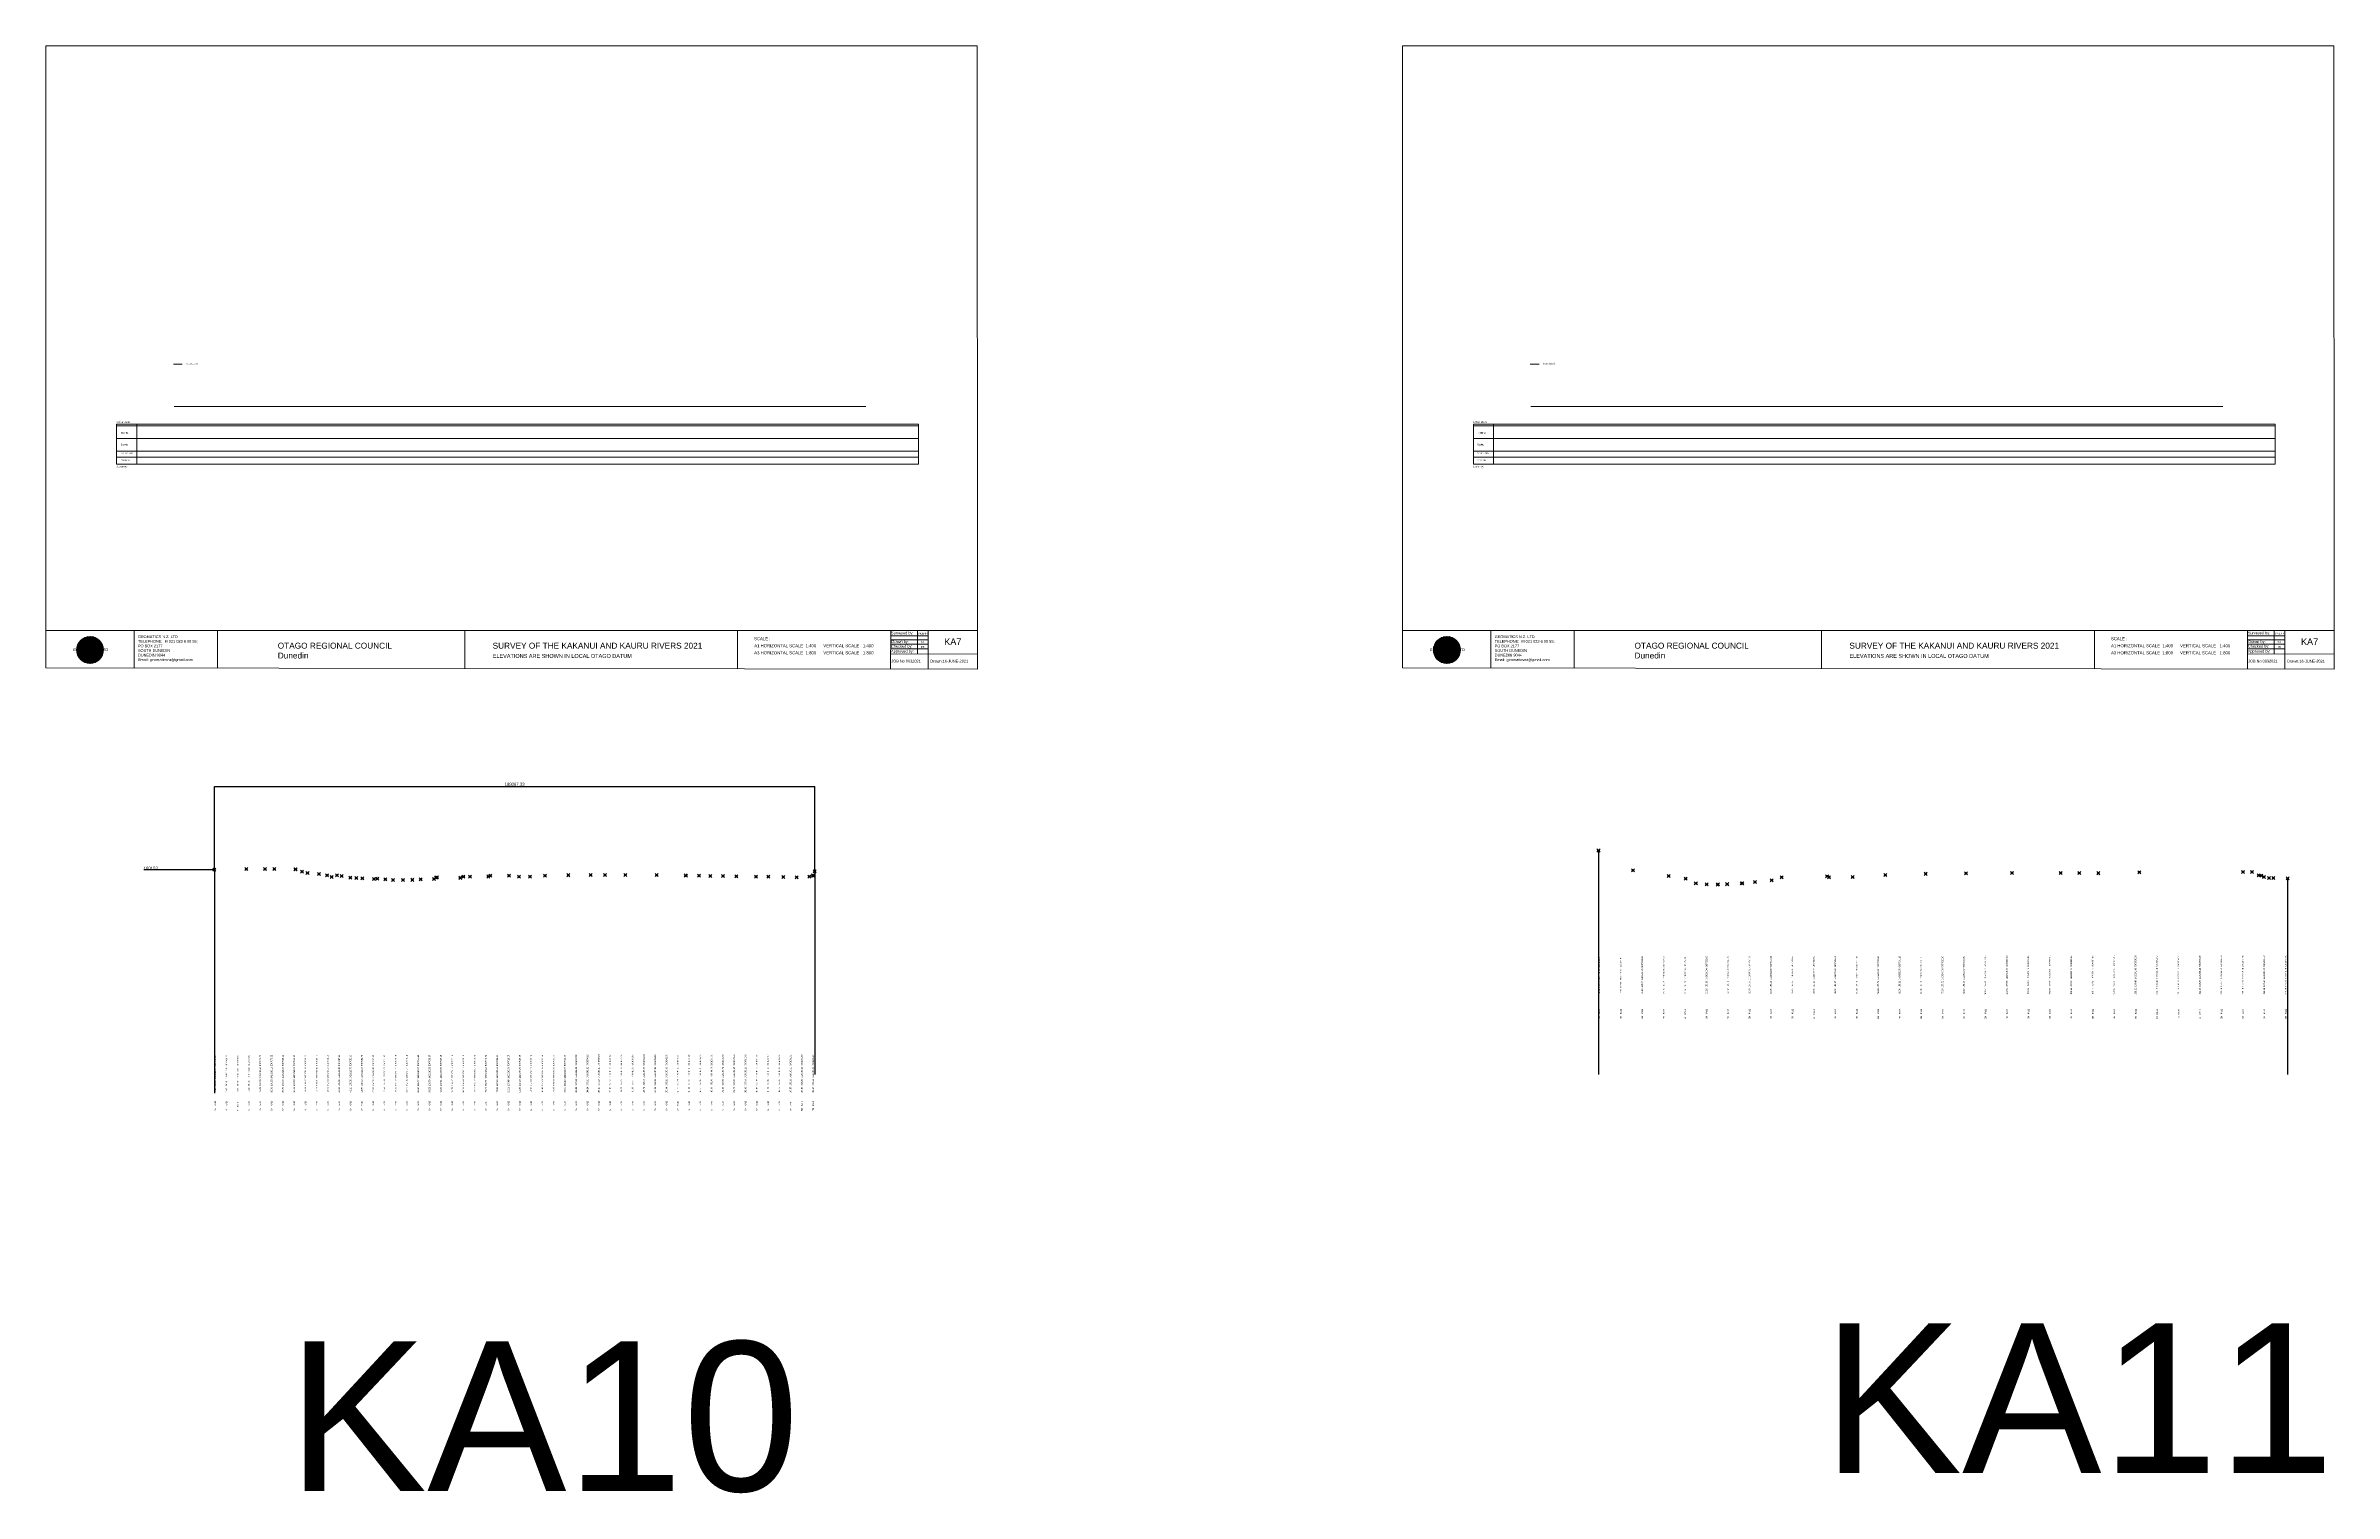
# Model space of a CAD drawing. Header units: millimetres. Extents: x -6058346 to 80050500, y -1699923 to 1425285630.
# Drawn here: x -1635054 to -879977, y -45637 to 432125 of the extents above; entities that cross this region are included whole.
import ezdxf

# ---------------------------------------------------------------- set-up
doc = ezdxf.new("R2010")
doc.units = ezdxf.units.MM
doc.header["$PDMODE"] = 35
doc.header["$PDSIZE"] = 500
doc.layers.add('geo', color=7, linetype='Continuous', lineweight=0)
doc.styles.get("Standard").update_dxf_attribs({"font": 'arial.ttf'})
doc.dimstyles.new('ISO-25', dxfattribs={"dimtxt": 1000, "dimasz": 2.5, "dimexe": 1.25, "dimexo": 0.625, "dimtad": 1, "dimtxsty": 'Standard', "dimcen": 2.5, "dimadec": 0, "dimazin": 0, "dimtfac": 1, "dimtmove": 0, "dimatfit": 3, "dimfxl": 1, "dimarcsym": 0})

# ---------------------------------------------------------------- blocks, each defined once
blk = doc.blocks.new('*D14')
at = {"color": 0, "lineweight": -2, "transparency": 16777216}
for p, q in [((-1579429, 160154), (-1579429, 187687)), ((-1579426, 187686), (-1381344, 187686)), ((-1381342, 159628), (-1381342, 187687))]:
    blk.add_line(p, q, dxfattribs=at)
at = {"color": 0, "transparency": 16777216}
for points in [[(-1579426, 187686), (-1579426, 187685), (-1579429, 187686)], [(-1381344, 187686), (-1381344, 187685), (-1381342, 187686)]]:
    blk.add_solid(points, dxfattribs=at)
at = {"layer": 'Defpoints', "color": 0, "transparency": 16777216}
for p in [(-1381342, 187686), (-1579429, 160153), (-1381342, 159627)]:
    blk.add_point(p, dxfattribs=at)
at = {"color": 0, "transparency": 16777216, "insert": (-1480385, 188287), "char_height": 1000, "attachment_point": 5}
blk.add_mtext('198087,33', dxfattribs=at)
blk = doc.blocks.new('*D15')
at = {"color": 0, "lineweight": -2, "transparency": 16777216}
blk.add_line((-1579429, 160153), (-1602649, 160153), dxfattribs=at)
at = {"layer": 'Defpoints', "color": 0, "transparency": 16777216}
for p in [(-1598202, 160153), (-1579429, 160153), (-1579527, 0)]:
    blk.add_point(p, dxfattribs=at)
at = {"color": 0, "transparency": 16777216, "insert": (-1600425, 160665), "char_height": 1000, "attachment_point": 5}
blk.add_mtext('160153', dxfattribs=at)
blk = doc.blocks.new('Geomatics_Circle_SPT')
at = {"layer": 'geo', "color": 2, "linetype": 'Continuous', "lineweight": 0}
for p, q in [((0, 25.2), (-25.2, 0)), ((-24.7, 4.9), (-4.9, 24.7)), ((-24.7, -4.9), (4.9, 24.7)), ((4.9, -24.7), (-24.7, 4.9)), ((-24.7, 0), (0, -24.7)), ((-9.7, 23.3), (-23.3, 9.6)), ((9.7, 23.3), (-23.3, -9.7)), ((-23.3, 9.7), (9.7, -23.3)), ((-21, 14), (-14, 21)), ((-21, -14), (14, 21)), ((14, -21), (-21, 14)), ((0, 0), (-17.8, 17.8)), ((0, 0), (-17.8, -17.8)), ((-14, 21), (21, -14)), ((21, 14), (-14, -21)), ((23.3, -9.7), (-9.7, 23.3)), ((-9.7, -23.3), (23.3, 9.7)), ((-4.9, 24.7), (24.7, -4.9)), ((24.7, 4.9), (-4.9, -24.7)), ((25.2, 0), (0, 25.2)), ((0, 0), (17.8, 17.8)), ((0, 0), (17.8, -17.8)), ((0, -24.8), (25.2, 0)), ((4.9, 24.7), (24.7, 4.9)), ((23.3, 9.7), (9.7, 23.3)), ((14, 21), (21, 14)), ((17.8, 18.1), (17.8, 18.1)), ((-4.9, -24.7), (-24.7, -4.9)), ((-23.3, -9.7), (-9.7, -23.3)), ((-14, -21), (-21, -14)), ((-17.8, -17.8), (-17.8, -17.8)), ((24.7, -4.9), (4.9, -24.7)), ((4.9, -24.7), (4.9, -24.7)), ((9.7, -23.3), (23.3, -9.7)), ((21, -14), (14, -21)), ((18.1, -17.8), (18.1, -17.8))]:
    blk.add_line(p, q, dxfattribs=at)
at = {"layer": 'geo', "color": 1, "linetype": 'Continuous', "lineweight": 0}
for p, q in [((-25.2, 0), (9.7, 23.3)), ((-25.2, 0), (-9.6, 23.3)), ((-25.2, 0), (23.3, 9.7)), ((-25.2, 0), (-23.3, 9.7)), ((-23.3, -9.7), (-25.2, 0)), ((-9.6, -23.3), (-25.2, 0)), ((9.7, -23.3), (-25.2, 0)), ((-4.9, 24.8), (-24.7, -4.9)), ((4.9, 24.7), (-24.7, 4.9)), ((14, 21), (-24.7, -4.9)), ((-14, 21), (-24.7, 4.9)), ((21, 14), (-24.7, 4.9)), ((-21, 14), (-24.7, -4.9)), ((0, 0), (-24.7, 4.9)), ((-24.7, 4.9), (-21, -14)), ((-24.7, 4.9), (-4.9, -24.7)), ((-24.7, 4.9), (14, -21)), ((-24.7, 4.9), (-24.7, 4.9)), ((0, 0), (-24.7, -4.9)), ((-23.3, 9.7), (0, 25.2)), ((-23.3, -9.6), (0, 25.2)), ((-23.3, -9.6), (17.8, 17.8)), ((-23.3, 9.7), (-17.8, 17.9)), ((-23.3, -9.6), (-17.8, 17.9)), ((-23.3, 9.7), (17.8, 17.8)), ((-17.8, -17.8), (-23.3, 9.7)), ((0, -25.2), (-23.3, 9.7)), ((-23.3, 9.7), (17.8, -17.8)), ((-23.3, 9.7), (25.2, 0)), ((-23.3, 9.4), (-23.3, 9.4)), ((-23.3, -9.7), (25.2, 0)), ((4.9, 24.8), (-21, -14)), ((-4.9, 24.7), (-21, 14)), ((14, 21), (-21, 14)), ((-14, 21), (-21, -14)), ((0, 0), (-21, 14)), ((-21, 14), (-14, -21)), ((-21, 14), (4.9, -24.7)), ((-21, 14), (-21, 14)), ((24.7, 4.9), (-21, 14)), ((0, 0), (-21, -14)), ((-17.9, 17.6), (-17.9, 17.6)), ((-17.8, 17.8), (9.7, 23.3)), ((-17.8, 17.8), (-9.6, 23.3)), ((-17.8, -17.8), (9.7, 23.3)), ((-17.8, -17.8), (-9.7, 23.3)), ((-9.7, -23.3), (-17.8, 17.8)), ((-17.8, 17.8), (9.7, -23.3)), ((-17.8, 17.8), (23.3, -9.6)), ((-17.8, 17.8), (23.3, 9.7)), ((-17.8, -17.8), (23.3, 9.7)), ((4.9, 24.7), (-14, 21)), ((-4.9, 24.7), (-14, -20.9)), ((0, 0), (-14, 21)), ((-14, 21), (-4.9, -24.7)), ((-14, 21), (-14, 21)), ((24.7, -4.9), (-14, 21)), ((21, 14), (-14, 21)), ((-14, -21), (24.7, 4.9)), ((0, 0), (-14, -21)), ((-9.8, 23.1), (-9.8, 23.1)), ((-9.7, 23.3), (0, 25.2)), ((-9.7, 23.3), (0, -25.2)), ((-9.7, -23.3), (0, 25.2)), ((-9.6, 23.3), (17.8, -17.8)), ((-9.6, 23.3), (25.2, 0)), ((-9.6, 23.3), (17.8, 17.8)), ((-9.6, -23.3), (17.8, 17.9)), ((25.2, 0), (-9.6, -23.3)), ((0, 0), (-4.9, 24.7)), ((-4.9, 24.7), (-4.9, 24.7)), ((21, -14), (-4.9, 24.7)), ((24.8, 4.9), (-4.9, 24.7)), ((14, 21), (-4.9, 24.7)), ((-4.9, -24.7), (21, 14)), ((0, 0), (-4.9, -24.7)), ((-0.2, 25.1), (-0.2, 25.1)), ((0, 25.2), (9.7, -23.3)), ((0, 25.2), (23.3, -9.7)), ((0, 25.2), (23.3, 9.7)), ((0, 25.2), (9.7, 23.3)), ((0, 0), (4.9, 24.7)), ((0, -25.2), (9.7, 23.3)), ((0, 0), (14, 21)), ((0, 0), (21, 14)), ((23.3, 9.7), (0, -25.2)), ((0, 0), (24.8, 4.9)), ((0, 0), (4.9, -24.7)), ((0, 0), (14, -21)), ((0, 0), (21, -14)), ((0, 0), (24.8, -4.9)), ((21, 14), (4.9, 24.8)), ((14, -21), (4.9, 24.7)), ((24.7, -4.9), (4.9, 24.7)), ((4.9, 24.7), (4.9, 24.7)), ((4.9, -24.7), (14, 21)), ((4.9, -24.7), (24.7, 4.9)), ((9.4, 23.3), (9.4, 23.3)), ((9.7, 23.3), (17.8, -17.8)), ((9.7, 23.3), (25.2, 0)), ((9.7, 23.3), (17.8, 17.9)), ((17.8, 17.8), (9.7, -23.3)), ((25.2, 0), (9.7, -23.3)), ((21, -14), (14, 21)), ((24.7, 4.9), (14, 21)), ((14, 21), (14, 21)), ((14, -21), (21, 14)), ((17.6, 17.9), (17.6, 17.9)), ((17.8, 17.8), (23.3, -9.7)), ((17.8, 17.8), (23.3, 9.7)), ((23.3, 9.7), (17.8, -17.8)), ((24.7, -4.9), (21, 14)), ((21, 14), (21, 14)), ((21, -14), (24.7, 4.9)), ((23.1, 9.8), (23.1, 9.8)), ((23.3, 9.7), (25.2, 0)), ((25.2, 0), (23.3, -9.6)), ((24.7, 4.9), (24.7, 4.9)), ((25.1, 0.2), (25.1, 0.2)), ((-25.2, 0), (23.3, -9.7)), ((-25.1, -0.2), (-25.1, -0.2)), ((-24.7, -4.9), (-24.7, -4.9)), ((-24.7, -4.9), (-14, -21)), ((-24.7, -4.9), (4.9, -24.7)), ((-24.7, -4.9), (21, -14)), ((-17.8, -17.8), (-23.3, -9.7)), ((0, -25.2), (-23.3, -9.6)), ((17.8, -17.8), (-23.3, -9.6)), ((-23.1, -9.8), (-23.1, -9.8)), ((-21, -14), (24.7, -4.9)), ((-21, -14), (-21, -14)), ((-21, -14), (-4.9, -24.7)), ((-21, -14), (14, -21)), ((23.3, -9.7), (-17.8, -17.8)), ((-9.6, -23.3), (-17.8, -17.8)), ((9.7, -23.3), (-17.8, -17.8)), ((-17.6, -17.9), (-17.6, -17.9)), ((-14, -21), (21, -14)), ((-14, -21), (-14, -21)), ((-14, -21), (4.9, -24.7)), ((17.8, -17.8), (-9.7, -23.3)), ((0, -25.2), (-9.7, -23.3)), ((-9.4, -23.3), (-9.4, -23.3)), ((-4.9, -24.7), (24.7, -4.9)), ((-4.9, -24.7), (14, -21)), ((-4.9, -24.7), (-4.9, -24.7)), ((23.3, -9.6), (0, -25.2)), ((9.7, -23.3), (0, -25.2)), ((0.2, -25.1), (0.2, -25.1)), ((4.9, -24.7), (21, -14)), ((4.9, -24.7), (4.9, -24.7)), ((17.8, -17.8), (9.7, -23.3)), ((9.8, -23.1), (9.8, -23.1)), ((14, -21), (24.7, -4.9)), ((14, -21), (14, -21)), ((23.3, -9.6), (17.8, -17.8)), ((17.9, -17.6), (17.9, -17.6)), ((21, -14), (21, -14)), ((23.3, -9.4), (23.3, -9.4)), ((24.7, -4.9), (24.7, -4.9))]:
    blk.add_line(p, q, dxfattribs=at)
at = {"layer": 'geo', "color": 114, "linetype": 'Continuous', "lineweight": 0}
for p, q in [((17.9, 17.8), (-25.2, 0)), ((-24.7, 4.9), (14, 21)), ((-24.7, -4.9), (21, 14)), ((-14, -21), (-24.7, 4.9)), ((9.7, 23.3), (-23.3, 9.7)), ((0, 0), (-23.3, 9.7)), ((-23.3, 9.7), (-9.7, -23.3)), ((0, 0), (-23.3, -9.7)), ((-4.9, -24.7), (-21, 14)), ((-20.9, 14), (4.9, 24.7)), ((24.8, 4.9), (-20.9, -14)), ((0, 25.2), (-17.8, 17.8)), ((-17.8, 17.8), (0, -25.2)), ((-14, 21), (-4.9, 24.7)), ((4.9, -24.7), (-14, 21)), ((0, 0), (-9.7, 23.3)), ((0, 0), (-9.7, -23.3)), ((-4.9, 24.7), (14, -21)), ((17.8, -17.8), (0, 25.2)), ((0, 0), (9.7, 23.3)), ((0, 0), (23.3, 9.7)), ((0, 0), (9.7, -23.3)), ((0, 0), (23.3, -9.7)), ((4.9, 24.7), (21, -14)), ((23.3, -9.7), (9.7, 23.3)), ((14, 21), (24.7, -4.9)), ((25.2, 0), (17.8, 17.8)), ((21, 14), (24.7, 4.9)), ((-25.2, 0), (-17.8, -17.8)), ((-21, -14), (-24.7, -4.9)), ((-17.8, -17.8), (25.2, 0)), ((24.8, -4.9), (-14, -21)), ((-9.6, -23.3), (23.3, -9.7)), ((21, -14), (-4.9, -24.8)), ((0, -25.2), (17.9, -17.8)), ((14, -21), (4.9, -24.8))]:
    blk.add_line(p, q, dxfattribs=at)
at = {"layer": 'geo', "color": 250, "linetype": 'Continuous', "lineweight": 0}
for p, q in [((0, 0), (-25.2, 0)), ((24.7, 4.9), (-24.7, 4.9)), ((-24.7, 4.9), (-24.7, -4.9)), ((-23.3, 9.7), (23.3, 9.7)), ((-23.3, 9.7), (-23.3, 9.7)), ((-23.3, -9.7), (-23.3, 9.7)), ((21, 14), (-21, 14)), ((-21, 14), (-21, -14)), ((-17.8, 17.8), (17.8, 17.8)), ((-17.8, -17.8), (-17.8, 17.8)), ((-14, 21), (-14, 21)), ((14, 21), (-14, 21)), ((-14, 20.9), (-14, -21)), ((-9.7, 23.3), (9.7, 23.3)), ((-9.7, -23.3), (-9.7, 23.3)), ((-4.9, 24.7), (4.9, 24.7)), ((-4.9, 24.7), (-4.9, -24.7)), ((0, 0), (0, 25.2)), ((0, 0), (0, -25.2)), ((0, 0), (25.2, 0)), ((4.9, 24.7), (4.9, -24.7)), ((9.7, -23.3), (9.7, 23.3)), ((14, 21), (14, -21)), ((17.8, -17.8), (17.8, 17.8)), ((21, 14), (21, 14)), ((21, -14), (21, 14)), ((23.3, 9.7), (23.3, -9.7)), ((24.7, 4.9), (24.7, 4.9)), ((24.7, -4.9), (24.7, 4.9)), ((-24.7, -4.9), (24.7, -4.9)), ((23.3, -9.7), (-23.3, -9.7)), ((-21, -14), (21, -14)), ((17.8, -17.8), (-17.8, -17.8)), ((-14, -21), (14, -21)), ((9.7, -23.3), (-9.7, -23.3)), ((-4.9, -24.7), (4.9, -24.7))]:
    blk.add_line(p, q, dxfattribs=at)
blk = doc.blocks.new('GeomaticsNZ TITLE BLOCK')
at = {"color": 7, "linetype": 'Continuous', "lineweight": 0}
for p, q in [((0, 94.9), (0, 1579.2)), ((0, 1579.2), (2363.4, 1579.2)), ((2363.4, 1579.2), (2364, 94.9)), ((2364, 94.9), (0, 94.9)), ((0, 94.9), (0, 0)), ((15.9, 94.9), (2364, 94.9)), ((224.3, 95.2), (224.3, -0.3)), ((2364, 94.9), (382.6, 94.9)), ((435.8, 95.2), (435.8, -0.7)), ((1063.4, 94.9), (1063.4, -2.4)), ((1755.4, 94.9), (1755.4, -2.6)), ((2143.6, 60.4), (2238.6, 60.4)), ((2143.9, 94.9), (2143.7, -3)), ((2143.9, 81.9), (2238.6, 81.7)), ((2143.9, 71), (2238.6, 71)), ((2211.5, 94.9), (2211.5, 36.1)), ((2238.6, 94.8), (2238.6, -3.2)), ((2364, -3.5), (2364, 94.9)), ((0, 0), (2364, -3.5)), ((2143.8, 48.6), (2238.6, 48.6)), ((2143.8, 35.4), (2364, 35.3))]:
    blk.add_line(p, q, dxfattribs=at)
at = {"color": 7, "linetype": 'Continuous', "lineweight": 0, "xscale": 1.36, "yscale": 1.36, "zscale": 1.36}
blk.add_blockref('Geomatics_Circle_SPT', (112.4, 45.7), dxfattribs=at)
at = {"color": 7, "linetype": 'Continuous', "lineweight": 0}
for s, p in [('PK&RR', (2213.2, 84.8)), ('ST', (2220.3, 63.6)), ('PK', (2220.4, 50.6))]:
    blk.add_text(s, height=5, dxfattribs=at).set_placement(p)
at = {"color": 7, "linetype": 'Continuous', "lineweight": 0, "attachment_point": 1}
for s, width, heights, insert, char_height in [('{\\C256;GEOMATICS N.Z. LTD                   \\PTELEPHONE:  M 021 023 6 00 55;\\PPO BOX 2177\\PSOUTH DUNEDIN\\PDUNEDIN 9044\\PEmail: geomaticsnz@gmail.com}', 3535.727, [94.7], (234, 82.7), 7), ('{\\C256;OTAGO REGIONAL COUNCIL\\PDunedin}', 3535.727, [0], (588.6, 64), 15), ('{\\C256;SURVEY OF THE KAKANUI AND KAURU RIVERS 2021}', 3535.727, [0], (1133.8, 64), 15), ('{\\C256;Surveyed by:}', 3535.727, [0], (2144.7, 92.4), 7), ('{\\C256;Checked by:}', 3535.727, [0], (2144.7, 58.6), 7), ('{\\C256;Drawn by:}', 3535.727, [0], (2145.8, 70.4), 7), ('{\\C256;Geomatics N.Z. LTD                   }', 125.079, [15.8], (68.8, 49.9), 7), ('{\\C256;ELEVATIONS ARE SHOWN IN LOCAL OTAGO DATUM}', 3535.727, [0], (1134.1, 35.4), 10), ('{\\C256;Approved by:}', 3535.727, [0], (2144.7, 45.9), 7), ('{\\C256;JOB No 0032021}', 3535.727, [0], (2145.3, 20.8), 7), ('{\\C256;Drawn:16-JUNE-2021}', 3535.727, [0], (2244.7, 20.7), 7)]:
    blk.add_mtext_dynamic_manual_height_columns(s, width=width, gutter_width=159, heights=heights, dxfattribs=dict(at, insert=insert, char_height=char_height))

msp = doc.modelspace()

# ---------------------------------------------------------------- linework, layer by layer
at = {"color": 1, "linetype": 'Continuous', "lineweight": 0, "transparency": 33554687}
for p, q in [((-1592918.205, 326994.909), (-1590011.474, 326994.909)), ((-1145248.897, 326994.909), (-1142342.167, 326994.909))]:
    msp.add_line(p, q, dxfattribs=at)
at = {"color": 7, "linetype": 'Continuous', "lineweight": 0, "transparency": 33554687}
for p, q in [((-1592674.072, 313044.541), (-1364452.799, 313044.541)), ((-1145004.765, 313044.541), (-916783.491, 313044.541)), ((-1607476.958, 307196.222), (-1611686.147, 307193.927)), ((-1611686.147, 307193.927), (-1611686.147, 294043.408)), ((-1611686.147, 306633.308), (-1347105.651, 306633.308)), ((-1611686.147, 302525.154), (-1347105.651, 302525.154)), ((-1607476.958, 307196.222), (-1347105.651, 307196.222)), ((-1605050.668, 307196.222), (-1605050.668, 294043.408)), ((-1347105.651, 307196.222), (-1347105.651, 294043.408)), ((-1159807.651, 307196.222), (-1164016.84, 307193.927)), ((-1164016.84, 307193.927), (-1164016.84, 294043.408)), ((-1164016.84, 306633.308), (-899436.344, 306633.308)), ((-1164016.84, 302525.154), (-899436.344, 302525.154)), ((-1159807.651, 307196.222), (-899436.344, 307196.222)), ((-1157381.361, 307196.222), (-1157381.361, 294043.408)), ((-899436.344, 307196.222), (-899436.344, 294043.408)), ((-1611686.147, 298308.933), (-1347105.651, 298308.933)), ((-1611686.147, 296317.899), (-1347105.651, 296317.899)), ((-1164016.84, 298308.933), (-899436.344, 298308.933)), ((-1164016.84, 296317.899), (-899436.344, 296317.899)), ((-1611686.147, 294043.408), (-1347105.651, 294043.408)), ((-1608676.295, 292747.638), (-1608676.295, 292747.638)), ((-1164016.84, 294043.408), (-899436.344, 294043.408)), ((-1161006.987, 292747.638), (-1161006.987, 292747.638))]:
    msp.add_line(p, q, dxfattribs=at)
for p, q in [((-1122728.343, 166512), (-1122728.343, 92522.991)), ((-1579428.873, 160153), (-1579428.873, 86454.743)), ((-1381341.541, 159627), (-1381341.541, 92522.991)), ((-895382.261, 157277), (-895382.261, 92522.991))]:
    msp.add_line(p, q)
at = {"color": 6}
for p in [(-1122728.343, 166512), (-1579428.873, 160153), (-1568918.782, 160353), (-1562696.266, 160353), (-1559668.468, 160373), (-1552677.873, 160253), (-1552627.057, 160253), (-1550475.814, 159563), (-1548694.692, 159083), (-1544934.654, 158724), (-1542212.5, 158314), (-1538998.197, 158354), (-1488330.232, 158195), (-1482184.565, 158195), (-1470355.054, 158225), (-1462647.584, 158365), (-1455237.336, 158415), (-1450500.332, 158405), (-1443790.703, 158465), (-1433503.437, 158376), (-1423890.833, 158276), (-1423807.059, 158236), (-1419484.22, 158196), (-1415820.115, 158116), (-1411627.767, 158076), (-1381958.422, 158257), (-1381698.272, 158247), (-1381341.541, 159627), (-1111344.246, 159990), (-1099581.751, 158071), (-1028093.535, 158400), (-1014759.838, 158810), (-1001460.411, 158999), (-986302.77, 159129), (-970227.917, 159089), (-964124.712, 159049), (-957797.388, 159028), (-944280.308, 159348), (-910050.528, 159447), (-907148.465, 159457), (-904912.516, 158317), (-904068.785, 158247), (-1540699.512, 157804), (-1537421.091, 158054), (-1534574.648, 157524), (-1532609.54, 157404), (-1530589.276, 157284), (-1526778.041, 157124), (-1525655.218, 157184), (-1523025.139, 156974), (-1520450.587, 156794), (-1517163.944, 156814), (-1514094.913, 156824), (-1511344.759, 156994), (-1506955.532, 157124), (-1506318.679, 157514), (-1505977.222, 157684), (-1498314.597, 157484), (-1497230.836, 157884), (-1495103.292, 157904), (-1489046.572, 157925), (-1478944.874, 157835), (-1475290.594, 157905), (-1407176.313, 157966), (-1400738.102, 157886), (-1396667.289, 157886), (-1391728.626, 157776), (-1387283.893, 157686), (-1383130.235, 157917), (-1093988.405, 157198), (-1090620.914, 155695), (-1087014.325, 155301), (-1083446.425, 155201), (-1083338.266, 155371), (-1080279.203, 155401), (-1075433.932, 155701), (-1075302.121, 155681), (-1071064.354, 156071), (-1065591.279, 156701), (-1062322.259, 157701), (-1047279.716, 158031), (-1046670.606, 157701), (-1038876.021, 157720), (-903181.303, 157737), (-901465.193, 157407), (-900029.022, 157417), (-895382.261, 157277)]:
    msp.add_point(p, dxfattribs=at)

# ---------------------------------------------------------------- block references
at = {"color": 7, "linetype": 'Continuous', "lineweight": 0, "xscale": 130.037656131007, "yscale": 130.037656131007, "zscale": 130.037656131007}
for p in [(-1635053.883, 226764.565), (-1187384.575, 226764.565)]:
    msp.add_blockref('GeomaticsNZ TITLE BLOCK', p, dxfattribs=at)

# ---------------------------------------------------------------- texts
at = {"color": 7, "linetype": 'Continuous', "lineweight": 0, "transparency": 33554687}
for s, height, p in [('Ground Level', 473.07414, (-1588725.873, 326994.909)), ('Ground Level', 473.07414, (-1141056.566, 326994.909)), ('DATUM 150.00', 473.07414, (-1611753.084, 307650.591)), ('Northing', 473.0741, (-1610242.08, 304128.233)), ('DATUM 150.00', 473.07414, (-1164083.777, 307650.591)), ('Northing', 473.0741, (-1162572.773, 304128.233)), ('Ground Level', 473.07414, (-1610293.861, 297479.52)), ('Chainage', 473.0741, (-1610291.602, 295155.384)), ('Easting', 473.0741, (-1610310.964, 300268.831)), ('Ground Level', 473.07414, (-1162624.553, 297479.52)), ('Chainage', 473.0741, (-1162622.294, 295155.384)), ('Easting', 473.0741, (-1162641.656, 300268.831)), ('Section KA7', 473.07414, (-1611753.095, 292998.715)), ('Section KA7', 473.07414, (-1164083.787, 292998.715))]:
    msp.add_text(s, height=height, dxfattribs=at).set_placement(p)
at = {"color": 7, "linetype": 'Continuous', "lineweight": 0}
for s, height, p in [('A1 HORIZONTAL SCALE  1:400      VERTICAL SCALE   1:400 ', 1005.54278, (-1401291.327, 233592.655)), ('SCALE :  ', 1005.5428, (-1401337.871, 235916.434)), ('KA7', 2154.7345, (-1338622.277, 234343.34)), ('A1 HORIZONTAL SCALE  1:400      VERTICAL SCALE   1:400 ', 1005.54278, (-953622.019, 233592.655)), ('SCALE :  ', 1005.5428, (-953668.563, 235916.434)), ('KA7', 2154.7345, (-890952.97, 234343.34)), ('A3 HORIZONTAL SCALE  1:800      VERTICAL SCALE   1:800', 1005.54278, (-1401291.327, 231268.876)), ('A3 HORIZONTAL SCALE  1:800      VERTICAL SCALE   1:800', 1005.54278, (-953622.019, 231268.876)), ('KA11', 49394.4947, (-1048784.1, -38956.383)), ('KA10', 49394.4947, (-1555259.797, -44935.785))]:
    msp.add_text(s, height=height, dxfattribs=at).set_placement(p)
for s, p in [(' -6.46  166.51  1426420.90  5007069.72', (-1122226.296, 119022.547)), ('  4.92  159.99  1426411.42  5007064.84', (-1115149.603, 119035.848)), (' 16.69  158.07  1426401.15  5007058.69', (-1108072.91, 118968.659)), (' 22.28  157.20  1426396.59  5007055.45', (-1100996.216, 119024.252)), (' 29.25  155.30  1426390.04  5007052.66', (-1086842.147, 119024.252)), (' 32.82  155.20  1426387.00  5007050.79', (-1079765.113, 119015.384)), (' 32.93  155.37  1426386.91  5007050.73', (-1072688.078, 119015.384)), (' 35.99  155.40  1426384.36  5007049.04', (-1065611.044, 119015.384)), (' 40.83  155.70  1426380.20  5007046.55', (-1058534.01, 119035.848)), (' 45.20  156.07  1426376.35  5007044.46', (-1044379.941, 119035.848)), (' 50.68  156.70  1426371.99  5007041.12', (-1037302.906, 119015.725)), (' 53.94  157.70  1426369.30  5007039.26', (-1030225.872, 119015.725)), (' 68.99  158.03  1426356.65  5007031.12', (-1023148.837, 119018.454)), (' 69.60  157.70  1426356.19  5007030.71', (-1016071.803, 119018.454)), (' 77.39  157.72  1426349.63  5007026.50', (-1008994.769, 119011.633)), (' 88.17  158.40  1426340.67  5007020.50', (-1001917.734, 119016.407)), ('101.51  158.81  1426329.46  5007013.28', (-994840.7, 118968.659)), ('114.81  159.00  1426318.20  5007006.20', (-987763.665, 118968.659)), ('129.96  159.13  1426305.40  5006998.08', (-980686.631, 118968.659)), ('146.04  159.09  1426291.98  5006989.23', (-973609.596, 118968.659)), ('152.14  159.05  1426286.71  5006986.14', (-966532.562, 118968.659)), ('158.47  159.03  1426281.49  5006982.56', (-959455.869, 118968.659)), ('171.99  159.35  1426270.12  5006975.25', (-952378.834, 118968.659)), ('206.22  159.45  1426241.43  5006956.58', (-945301.8, 119024.252)), ('209.12  159.46  1426239.08  5006954.87', (-938224.765, 119024.252)), ('211.35  158.32  1426236.87  5006954.17', (-931147.731, 119024.252)), ('212.20  158.25  1426236.46  5006953.25', (-924070.696, 119024.252)), ('213.09  157.74  1426235.72  5006952.76', (-916993.662, 119024.252)), ('214.80  157.41  1426234.20  5006951.95', (-909916.628, 119024.252)), ('216.24  157.42  1426233.02  5006951.13', (-902839.593, 119024.252)), ('220.88  157.28  1426229.09  5006948.65', (-895762.559, 119024.252)), ('SH   KA11', (-1122219.816, 110927.137)), ('SH   KA11', (-1115138.304, 110927.137)), ('SH   KA11', (-1108056.791, 110927.137)), ('SH   KA11', (-1100975.278, 110927.137)), ('W    KA11', (-1093900.246, 110949.989)), ('SH   KA11', (-1086826.919, 110927.137)), ('SH   KA11', (-1079745.407, 110927.137)), ('SH   KA11', (-1072663.894, 110927.137)), ('SH   KA11', (-1065582.382, 110927.137)), ('SH   KA11', (-1058500.869, 110927.137)), ('W    KA11', (-1051425.837, 110949.989)), ('SH   KA11', (-1044352.51, 110927.137)), ('SH   KA11', (-1037270.997, 110927.137)), ('SH   KA11', (-1030189.485, 110927.137)), ('SH   KA11', (-1023107.972, 110927.137)), ('SH   KA11', (-1016026.46, 110927.137)), ('SH   KA11', (-1008944.947, 110927.137)), ('SH   KA11', (-1001863.435, 110927.137)), ('SH   KA11', (-994781.922, 110927.137)), ('SH   KA11', (-987700.41, 110927.137)), ('SH   KA11', (-980618.897, 110927.137)), ('SH   KA11', (-973537.385, 110927.137)), ('SH   KA11', (-966455.872, 110927.137)), ('SH   KA11', (-959374.359, 110927.137)), ('SH   KA11', (-952292.847, 110927.137)), ('SH   KA11', (-945211.334, 110927.137)), ('TB   KA11', (-938136.302, 110942.144)), ('BB   KA11', (-931069.455, 110907.356)), ('W    KA11', (-924002.609, 110949.989)), ('SH   KA11', (-916929.282, 110927.137)), ('SH   KA11', (-909847.769, 110927.137)), ('SH   KA11', (-902766.257, 110927.137)), ('SH   KA11', (-895684.744, 110927.137)), ('  0.10  160.15  1426218.95  5007097.36', (-1578926.827, 86425.753)), (' 10.61  160.35  1426217.42  5007086.78', (-1575203.905, 86378.686)), (' 16.83  160.35  1426216.54  5007080.62', (-1571480.982, 86378.686)), (' 19.86  160.37  1426216.06  5007077.63', (-1567758.06, 86378.686)), (' 26.85  160.25  1426215.00  5007070.72', (-1564035.138, 86434.28)), (' 26.90  160.25  1426215.13  5007070.65', (-1560312.556, 86434.28)), (' 29.05  159.56  1426214.90  5007068.51', (-1556589.634, 86434.28)), (' 30.83  159.08  1426214.15  5007066.82', (-1552867.053, 86425.412)), (' 34.59  158.72  1426213.80  5007063.07', (-1549144.13, 86425.412)), (' 37.31  158.31  1426213.45  5007060.37', (-1545421.208, 86425.412)), (' 38.83  157.80  1426212.92  5007058.92', (-1541698.286, 86425.412)), (' 40.53  158.35  1426213.05  5007057.18', (-1537975.363, 86445.876)), (' 42.11  158.05  1426212.75  5007055.63', (-1534252.441, 86445.876)), (' 46.92  157.40  1426211.98  5007050.88', (-1526806.938, 86445.876)), (' 48.94  157.28  1426211.43  5007048.92', (-1523084.356, 86445.876)), (' 52.75  157.12  1426211.34  5007045.08', (-1519361.434, 86425.753)), (' 53.87  157.18  1426211.24  5007043.96', (-1515638.512, 86425.753)), (' 56.50  156.97  1426210.37  5007041.43', (-1511915.589, 86425.753)), (' 59.08  156.79  1426210.08  5007038.87', (-1508192.667, 86425.753)), (' 62.36  156.81  1426209.86  5007035.58', (-1504469.745, 86428.482)), (' 65.43  156.82  1426209.37  5007032.55', (-1500746.822, 86428.482)), (' 68.18  156.99  1426209.17  5007029.80', (-1497023.9, 86428.482)), (' 72.57  157.12  1426208.04  5007025.53', (-1493301.319, 86421.66)), (' 73.55  157.68  1426208.18  5007024.52', (-1485855.474, 86421.66)), (' 81.21  157.48  1426206.99  5007016.95', (-1482132.552, 86426.435)), (' 82.30  157.88  1426206.75  5007015.89', (-1478409.97, 86426.435)), (' 84.42  157.90  1426206.61  5007013.76', (-1474687.048, 86426.435)), (' 90.48  157.93  1426205.85  5007007.75', (-1470964.126, 86425.753)), (' 91.20  158.20  1426205.55  5007007.07', (-1467241.203, 86425.753)), (' 97.34  158.20  1426204.79  5007000.97', (-1463518.622, 86425.753)), ('100.58  157.84  1426204.08  5006997.80', (-1459795.7, 86378.686)), ('104.24  157.91  1426203.92  5006994.13', (-1456073.119, 86378.686)), ('109.17  158.23  1426203.25  5006989.24', (-1452350.196, 86378.686)), ('116.88  158.37  1426201.75  5006981.67', (-1448627.274, 86378.686)), ('124.29  158.42  1426200.73  5006974.33', (-1444904.352, 86378.686)), ('129.03  158.41  1426200.20  5006969.62', (-1441181.429, 86378.686)), ('135.74  158.47  1426198.83  5006963.04', (-1437458.507, 86378.686)), ('146.02  158.38  1426197.55  5006952.83', (-1433735.585, 86378.686)), ('155.64  158.28  1426195.88  5006943.36', (-1430012.662, 86378.686)), ('160.04  158.20  1426195.51  5006938.96', (-1422566.818, 86378.686)), ('163.71  158.12  1426195.01  5006935.33', (-1418843.895, 86378.686)), ('167.90  158.08  1426194.28  5006931.20', (-1415120.973, 86378.686)), ('172.35  157.97  1426193.74  5006926.78', (-1411398.051, 86378.686)), ('178.79  157.89  1426192.67  5006920.43', (-1407675.128, 86378.686)), ('182.86  157.89  1426192.23  5006916.38', (-1403952.206, 86378.686)), ('187.80  157.78  1426191.47  5006911.50', (-1400229.284, 86378.686)), ('192.24  157.69  1426190.37  5006907.17', (-1396506.702, 86378.686)), ('196.40  157.92  1426189.97  5006903.03', (-1392783.78, 86378.686)), ('197.57  158.26  1426190.21  5006901.81', (-1389060.858, 86378.686)), ('197.83  158.25  1426190.19  5006901.55', (-1385338.276, 86378.686)), ('198.19  159.63  1426190.05  5006901.21', (-1381615.354, 86378.686)), ('SH   KA10', (-1578920.347, 80627.229)), ('SH   KA10', (-1575196.367, 80627.229)), ('F    KA10', (-1571478.867, 80601.308)), ('SH   KA10', (-1567754.886, 80627.229)), ('SH   KA10', (-1564030.906, 80627.229)), ('SH   KA10', (-1560306.926, 80627.229)), ('SH   KA10', (-1556582.946, 80627.229)), ('SH   KA10', (-1552858.965, 80627.229)), ('SH   KA10', (-1549134.985, 80627.229)), ('SH   KA10', (-1545411.005, 80627.229)), ('SH   KA10', (-1541687.025, 80627.229)), ('SH   KA10', (-1537963.044, 80627.229)), ('SH   KA10', (-1534239.064, 80627.229)), ('W    KA10', (-1530521.564, 80650.08)), ('SH   KA10', (-1526797.584, 80627.229)), ('SH   KA10', (-1523073.604, 80627.229)), ('SH   KA10', (-1519349.624, 80627.229)), ('SH   KA10', (-1515625.643, 80627.229)), ('SH   KA10', (-1511901.663, 80627.229)), ('SH   KA10', (-1508177.683, 80627.229)), ('SH   KA10', (-1504453.703, 80627.229)), ('SH   KA10', (-1500729.722, 80627.229)), ('SH   KA10', (-1497005.742, 80627.229)), ('SH   KA10', (-1493281.762, 80627.229)), ('SH   KA10', (-1485840.282, 80627.229)), ('SH   KA10', (-1482116.302, 80627.229)), ('SH   KA10', (-1478392.321, 80627.229)), ('SH   KA10', (-1474668.341, 80627.229)), ('SH   KA10', (-1470944.361, 80627.229)), ('SH   KA10', (-1467220.381, 80627.229)), ('SH   KA10', (-1463496.4, 80627.229)), ('SH   KA10', (-1459772.42, 80627.229)), ('SH   KA10', (-1456048.44, 80627.229)), ('SH   KA10', (-1452324.46, 80627.229)), ('SH   KA10', (-1448600.48, 80627.229)), ('SH   KA10', (-1444876.499, 80627.229)), ('SH   KA10', (-1441152.519, 80627.229)), ('SH   KA10', (-1437428.539, 80627.229)), ('SH   KA10', (-1433704.559, 80627.229)), ('SH   KA10', (-1429980.578, 80627.229)), ('W    KA10', (-1426263.078, 80650.08)), ('SH   KA10', (-1422539.098, 80627.229)), ('SH   KA10', (-1418815.118, 80627.229)), ('SH   KA10', (-1415091.138, 80627.229)), ('SH   KA10', (-1411367.157, 80627.229)), ('SH   KA10', (-1407643.177, 80627.229)), ('SH   KA10', (-1403919.197, 80627.229)), ('SH   KA10', (-1400195.217, 80627.229)), ('SH   KA10', (-1396471.237, 80627.229)), ('SH   KA10', (-1392747.256, 80627.229)), ('W    KA10', (-1389029.756, 80650.08)), ('BB   KA10', (-1385312.256, 80607.447)), ('TB   KA10', (-1381594.756, 80642.236))]:
    msp.add_text(s, height=500, rotation=90).set_placement(p)
at = {"color": 32, "true_color": 0xcd6928}
for s, p in [(' 25.65  155.70  1426393.59  5007053.85', (-1093919.182, 119024.252)), (' 40.96  155.68  1426379.79  5007046.95', (-1051456.975, 119035.848)), (' 44.95  157.52  1426212.57  5007052.78', (-1530529.519, 86445.876)), (' 73.21  157.51  1426208.08  5007024.88', (-1489578.396, 86421.66)), ('155.72  158.24  1426196.05  5006943.25', (-1426289.74, 86378.686)), ('W    KA10', (-1489564.262, 80650.08))]:
    msp.add_text(s, height=500, rotation=90, dxfattribs=at).set_placement(p)

# ---------------------------------------------------------------- dimensions: what is measured, and where the dimension line sits
dim = msp.add_linear_dim(base=(-1381341.541, 187685.606), p1=(-1579428.873, 160153), p2=(-1381341.541, 159627), dimstyle='ISO-25')
dim.commit()
dim.dimension.update_dxf_attribs({"geometry": '*D14', "text_midpoint": (-1480385.207, 188287.186)})
at = {"color": 6}
dim = msp.add_ordinate_dim(feature_location=(-1579428.873, 160153), offset=(-18772.913, 0), dtype=0, origin=(-1579527.286, 0), dimstyle='ISO-25', dxfattribs=at)
dim.commit()
dim.dimension.update_dxf_attribs({"geometry": '*D15', "text_midpoint": (-1600425.467, 160664.539)})

doc.saveas('drawing.dxf')
